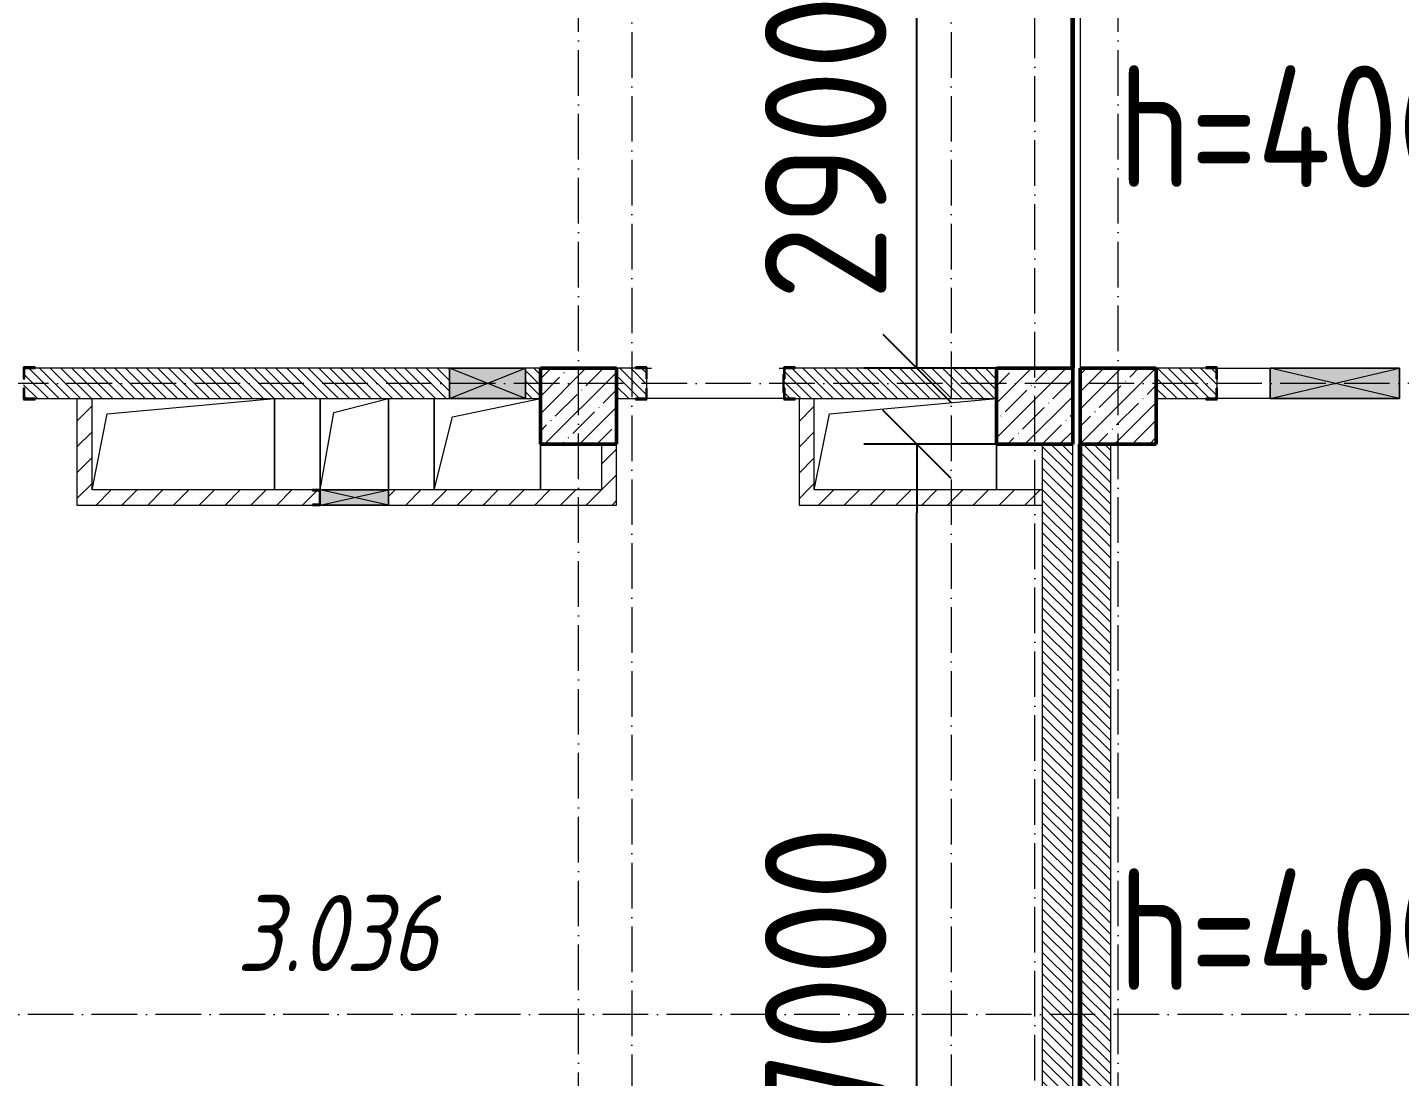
# Model space of a CAD drawing. Header units: millimetres. Extents: x 2294 to 908349, y -83289 to 219220.
# Drawn here: x 230559 to 239584, y 7449 to 14347 of the extents above; entities that cross this region are included whole.
import ezdxf

# ---------------------------------------------------------------- set-up
doc = ezdxf.new("R2010")
doc.units = ezdxf.units.MM
doc.linetypes.add('50_200_ШТРИХ_1Т_ш5_п1_п1_', pattern=[700, 500, -100, 0, -100])
for name, color, linetype, lineweight in [('A-DETL-GENF-OTLN', 7, 'Continuous', 9), ('A-FLOR-____-OTLN', 7, 'Continuous', 9), ('A-GENM-____-MCUT', 7, 'Continuous', 25), ('A-GENM-____-OTLN', 7, 'Continuous', 9), ('A-GENM-____-OTLN-1', 7, 'Continuous', 25), ('A-GLAZ-____-OTLN', 7, 'Continuous', 9), ('A-WALL-____-MCUT-3', 7, 'Continuous', 9), ('A-WALL-____-PATT-1', 7, 'Continuous', 9), ('A-WALL-FNSH-MCUT-1', 7, 'Continuous', 9), ('I-WALL-____-OTLN', 7, 'Continuous', 9), ('S-COLS-____-MCUT', 7, 'Continuous', 50), ('S-COLS-____-OTLN', 7, 'Continuous', 9), ('S-GRID-____-OTLN-1', 7, '50_200_ШТРИХ_1Т_ш5_п1_п1_', 9), ('Марки помещений', 7, 'Continuous', 9)]:
    doc.layers.add(name, color=color, linetype=linetype, lineweight=lineweight)
doc.styles.add('ISOCPEUR_I_2', font='isocpeui.ttf', dxfattribs={"width": 0.85, "height": 2.3})
doc.styles.get("Standard").update_dxf_attribs({"font": 'arial.ttf'})
doc.styles.add('СПДС', font='isocpeur.ttf', dxfattribs={"width": 0.9})
doc.dimstyles.new('Размера А3', dxfattribs={"dimtxt": 800, "dimasz": 450, "dimexe": 350, "dimexo": 100, "dimgap": 200, "dimtad": 1, "dimdec": 0, "dimrnd": 10, "dimzin": 0, "dimdsep": 46, "dimtxsty": 'СПДС', "dimblk": 'ARROWHEAD_6', "dimcen": 1, "dimclrd": 5, "dimclre": 5, "dimclrt": 5, "dimazin": 0, "dimtfac": 1, "dimtdec": 0, "dimtmove": 2, "dimatfit": 3, "dimfxl": 1, "dimtolj": 1, "dimtzin": 0, "dimarcsym": 0})
pattern_1 = [(135, (165583.507, 6025.276), (-35.35534, -35.35534), [])]
pattern_2 = [(45, (165583.51, 6025.28), (-84.85281, 84.85281), [])]

# ---------------------------------------------------------------- blocks, each defined once
blk = doc.blocks.new('3osi')
at = {"layer": 'S-GRID-____-OTLN-1', "color": 251, "ltscale": 0.6, "true_color": 0x636466}
for p, q in [((234533.5, 55906.2), (234533.5, 1542.7)), ((236633.5, 55906.2), (236633.5, 1715.3)), ((234183.5, 1715.3), (234183.5, 16175.8)), ((237183.5, 1542.7), (237183.5, 16175.8)), ((237733.5, 1715.3), (237733.5, 16175.8)), ((255902.3, 12006.3), (160914.7, 12006.3)), ((269510, 7856.3), (160914.7, 7856.3))]:
    blk.add_line(p, q, dxfattribs=at)
blk = doc.blocks.new('BSC_Колонна _Прямоугольная - 500х500-V61-АР1_План отверстий 3 этажа в осях 1-64_А-ГГ')
at = {"layer": 'S-COLS-____-OTLN'}
h = blk.add_hatch(dxfattribs=at)
h.set_pattern_fill('FP_98', color=256, style=0, pattern_type=2)
h.set_pattern_definition([(45, (-68600, -5831.04), (-114.04925, 114.04925), []), (45, (-68485.95, -5831.04), (-114.04925, 114.04925), [201.613, -40.323, 3.353, -36.97])])
h.paths.add_polyline_path([(-250, -250), (250, -250), (250, 250), (-250, 250)], flags=0)
at = {"layer": 'S-COLS-____-MCUT'}
for p, q in [((250, 250), (-250, 250)), ((-250, 250), (-250, -250)), ((250, -250), (250, 250)), ((-250, -250), (250, -250))]:
    blk.add_line(p, q, dxfattribs=at)
blk = doc.blocks.new('BSC_Колонна _Прямоугольная - 500х500-V132-АР1_План отверстий 3 этажа в осях 1-64_А-ГГ')
at = {"layer": 'S-COLS-____-OTLN'}
h = blk.add_hatch(dxfattribs=at)
h.set_pattern_fill('FP_155', color=256, style=0, pattern_type=2)
h.set_pattern_definition([(45, (-71600, -5831.04), (-114.04925, 114.04925), []), (45, (-71485.95, -5831.04), (-114.04925, 114.04925), [201.613, -40.323, 3.353, -36.97])])
h.paths.add_polyline_path([(-250, -250), (250, -250), (250, 250), (-250, 250)], flags=0)
at = {"layer": 'S-COLS-____-MCUT'}
for p, q in [((250, 250), (-250, 250)), ((-250, 250), (-250, -250)), ((250, -250), (250, 250)), ((-250, -250), (250, -250))]:
    blk.add_line(p, q, dxfattribs=at)
blk = doc.blocks.new('BSC_Колонна _Прямоугольная - 500х500-V150-АР1_План отверстий 3 этажа в осях 1-64_А-ГГ')
at = {"layer": 'S-COLS-____-OTLN'}
h = blk.add_hatch(dxfattribs=at)
h.set_pattern_fill('FP_173', color=256, style=0, pattern_type=2)
h.set_pattern_definition([(45, (-72150, -5831.04), (-114.04925, 114.04925), []), (45, (-72035.95, -5831.04), (-114.04925, 114.04925), [201.613, -40.323, 3.353, -36.97])])
h.paths.add_polyline_path([(-250, -250), (250, -250), (250, 250), (-250, 250)], flags=0)
at = {"layer": 'S-COLS-____-MCUT'}
for p, q in [((250, 250), (-250, 250)), ((-250, 250), (-250, -250)), ((250, -250), (250, 250)), ((-250, -250), (250, -250))]:
    blk.add_line(p, q, dxfattribs=at)
blk = doc.blocks.new('154_Фахверк_СКБ_Швеллер - Тип_100_3960-28318856-АР1_План отверстий 3 этажа в осях 1-64_А-ГГ')
at = {"layer": 'A-GENM-____-MCUT'}
for p, q in [((175, 50), (125, 50)), ((125, 50), (125, -50)), ((128, 47), (175, 47)), ((128, -47), (128, 47)), ((175, 47), (175, 50)), ((125, -50), (175, -50)), ((175, -47), (128, -47)), ((175, -50), (175, -47))]:
    blk.add_line(p, q, dxfattribs=at)
blk = doc.blocks.new('Фахверк_СКБ_Уголок - 200_3960_зеркало-28268689-АР1_План отверстий 3 этажа в осях 1-64_А-ГГ')
at = {"layer": 'A-GENM-____-MCUT'}
for p, q in [((200, 156), (125, 156)), ((125, 156), (125, 81)), ((131, 81), (131, 150)), ((131, 150), (200, 150)), ((200, 150), (200, 156)), ((125, 81), (131, 81)), ((131, 19), (125, 19)), ((125, 19), (125, -56)), ((131, -50), (131, 19)), ((125, -56), (200, -56)), ((200, -50), (131, -50)), ((200, -56), (200, -50))]:
    blk.add_line(p, q, dxfattribs=at)
blk = doc.blocks.new('154_Стойка_СКБ_Уголок - СМ-2480_200-28346303-АР1_План отверстий 3 этажа в осях 1-64_А-ГГ')
at = {"layer": 'A-GENM-____-MCUT'}
for p, q in [((125, 156), (125, 81)), ((200, 156), (125, 156)), ((131, 81), (131, 150)), ((131, 150), (200, 150)), ((200, 150), (200, 156)), ((125, 81), (131, 81)), ((131, 19), (125, 19)), ((125, 19), (125, -56)), ((131, -50), (131, 19)), ((125, -56), (200, -56)), ((200, -50), (131, -50)), ((200, -56), (200, -50))]:
    blk.add_line(p, q, dxfattribs=at)
blk = doc.blocks.new('Стойка_Влож_Полоса боковая - Полоса-28213942-АР1_План отверстий 3 этажа в осях 1-64_А-ГГ')
at = {"layer": 'A-GENM-____-OTLN'}
for p, q in [((-5, 60), (0, 60)), ((-5, -60), (-5, 60)), ((0, 31), (0, -31)), ((0, -60), (-5, -60))]:
    blk.add_line(p, q, dxfattribs=at)
blk = doc.blocks.new('Фахверк_СКБ_Уголок - 200_3960-28268576-АР1_План отверстий 3 этажа в осях 1-64_А-ГГ')
at = {"layer": 'A-GENM-____-MCUT'}
for p, q in [((200, 156), (125, 156)), ((125, 156), (125, 81)), ((131, 81), (131, 150)), ((131, 150), (200, 150)), ((200, 150), (200, 156)), ((125, 81), (131, 81)), ((131, 19), (125, 19)), ((125, 19), (125, -56)), ((131, -50), (131, 19)), ((125, -56), (200, -56)), ((200, -50), (131, -50)), ((200, -56), (200, -50))]:
    blk.add_line(p, q, dxfattribs=at)
blk = doc.blocks.new('AR_Отверстие прямоугольное _в плите_ - AR_Отверстие прямоугольное _в плите_-30552548-АР1_План отверстий 3 этажа в осях 1-64_А-ГГ')
at = {"layer": 'A-GENM-____-OTLN'}
for p, q in [((-500, 200), (600, 300)), ((-600, -300), (-500, 200)), ((600, -300), (600, 0))]:
    blk.add_line(p, q, dxfattribs=at)
blk = doc.blocks.new('AR_Отверстие прямоугольное _в плите_ - AR_Отверстие прямоугольное _в плите_-30552550-АР1_План отверстий 3 этажа в осях 1-64_А-ГГ')
at = {"layer": 'A-GENM-____-OTLN'}
for p, q in [((-350, 300), (-350, -300)), ((-230, 180), (350, 300)), ((-350, -300), (-230, 180)), ((350, -300), (350, 0))]:
    blk.add_line(p, q, dxfattribs=at)
blk = doc.blocks.new('AR_Отверстие прямоугольное _в плите_ - AR_Отверстие прямоугольное _в плите_-30552643-АР1_План отверстий 3 этажа в осях 1-64_А-ГГ')
at = {"layer": 'A-GENM-____-OTLN'}
for p, q in [((-225, 300), (-225, -300)), ((-135, 210), (225, 300)), ((225, -300), (225, 300)), ((-225, -300), (-135, 210))]:
    blk.add_line(p, q, dxfattribs=at)
blk = doc.blocks.new('AR_Отверстие прямоугольное _в плите_ - AR_Отверстие прямоугольное _в плите_-V205-АР1_План отверстий 3 этажа в осях 1-64_А-ГГ')
at = {"layer": 'A-GENM-____-OTLN'}
for p, q in [((-500, 200), (600, 300)), ((600, -300), (600, 300)), ((-600, -300), (-500, 200))]:
    blk.add_line(p, q, dxfattribs=at)
blk = doc.blocks.new('AR_Отверстие прямоугольное _в стене_ - AR_Отверстие прямоугольное _в стене__ОВ-36951366-АР1_План отверстий 3 этажа в осях 1-64_А-ГГ')
at = {"layer": 'A-GLAZ-____-OTLN'}
blk.add_hatch(color=256, dxfattribs=at).paths.add_polyline_path([(225, 50), (-225, 50), (-225, -50), (225, -50), (225, 47)], flags=0)
at = {"layer": 'A-DETL-GENF-OTLN'}
for p, q in [((-225, -50), (-225, 50)), ((-225, 50), (225, 50)), ((225, 50), (-225, -50)), ((-225, 50), (225, -50)), ((225, 50), (-225, 50)), ((-225, 50), (-225, -50)), ((225, -50), (-225, -50)), ((-225, -50), (225, -50))]:
    blk.add_line(p, q, dxfattribs=at)
blk = doc.blocks.new('AR_Отверстие прямоугольное _в стене_ - AR_Отверстие прямоугольное _в стене__ОВ-36927705-АР1_План отверстий 3 этажа в осях 1-64_А-ГГ')
at = {"layer": 'A-GLAZ-____-OTLN'}
blk.add_hatch(color=256, dxfattribs=at).paths.add_polyline_path([(-425, 100), (-425, -100), (425, -100), (425, 100)], flags=0)
at = {"layer": 'A-DETL-GENF-OTLN'}
for p, q in [((-425, -100), (-425, 100)), ((-425, 100), (425, 100)), ((425, 100), (-425, -100)), ((-425, 100), (425, -100)), ((425, 100), (-425, 100)), ((-425, 100), (-425, -100)), ((425, 100), (425, -100)), ((425, -100), (425, 100)), ((425, -100), (-425, -100)), ((-425, -100), (425, -100))]:
    blk.add_line(p, q, dxfattribs=at)
blk = doc.blocks.new('AR_Отверстие прямоугольное _в стене__БезПР - AR_Отверстие прямоугольное _в стене__БезПР-36899155-АР1_План отверстий 3 этажа в осях 1-64_А-ГГ')
at = {"layer": 'A-GLAZ-____-OTLN'}
blk.add_hatch(color=256, dxfattribs=at).paths.add_polyline_path([(250, 100), (-250, 100), (-250, -100), (250, -100)], flags=0)
at = {"layer": 'A-DETL-GENF-OTLN'}
for p, q in [((-250, -100), (-250, 100)), ((-250, 100), (250, 100)), ((250, 100), (-250, -100)), ((-250, 100), (250, -100)), ((250, 100), (-250, 100)), ((-250, 100), (-250, -100)), ((250, 100), (250, -100)), ((250, -100), (250, 100)), ((250, -100), (-250, -100)), ((-250, -100), (250, -100))]:
    blk.add_line(p, q, dxfattribs=at)
at = {"layer": 'A-GLAZ-____-OTLN'}
blk.add_line((250, 100), (-250, 100), dxfattribs=at)
blk = doc.blocks.new('3floor')
at = {"layer": 'A-WALL-____-PATT-1'}
h = blk.add_hatch(dxfattribs=at)
h.set_pattern_fill('FP_6', color=256, style=0, pattern_type=2)
h.set_pattern_definition(pattern_1)
h.paths.add_polyline_path([(233833.5, 11906.3), (233933.5, 11906.3), (233933.5, 12106.3), (233833.5, 12106.3), (233833.5, 11912.2)], flags=0)
h.paths.add_polyline_path([(233333.5, 11906.3), (233333.5, 12106.3), (230539.5, 12106), (230539.5, 12037.3), (230533.5, 12037.3), (230533.5, 11975.3), (230539.5, 11975.3), (230539.5, 11906.3), (232733.5, 11906.3)], flags=0)
h.paths.add_polyline_path([(228758.5, 11906.3), (228827.5, 11906.3), (228827.5, 11975.3), (228833.5, 11975.3), (228833.5, 12037.3), (228827.5, 12037.3), (228827.5, 12106.3), (228433.5, 12106.3), (228433.5, 11906.3)], flags=0)
h = blk.add_hatch(dxfattribs=at)
h.set_pattern_fill('FP_6', color=256, style=0, pattern_type=2)
h.set_pattern_definition(pattern_1)
h.paths.add_polyline_path([(235539.5, 11906.3), (236933.5, 11906.3), (236933.5, 12106.3), (235539.5, 12106.3), (235539.5, 12037.3), (235533.5, 12037.3), (235533.5, 11975.3), (235539.5, 11975.3), (235539.5, 11907.2)], flags=0)
h.paths.add_polyline_path([(234627.5, 11906.3), (234627.5, 11975.3), (234633.5, 11975.3), (234633.5, 12037.3), (234627.5, 12037.3), (234627.5, 12106.3), (234433.5, 12106.3), (234433.5, 11906.3), (234558.5, 11906.3)], flags=0)
h = blk.add_hatch(dxfattribs=at)
h.set_pattern_fill('FP_6', color=256, style=0, pattern_type=2)
h.set_pattern_definition(pattern_1)
h.paths.add_polyline_path([(240158.5, 11906.3), (240483.5, 11906.3), (240483.5, 12106.3), (240089.5, 12106.3), (240089.5, 12037.3), (240083.5, 12037.3), (240083.5, 11975.3), (240089.5, 11975.3), (240089.5, 11906.3)], flags=0)
h.paths.add_polyline_path([(237983.5, 11906.3), (238377.5, 11906.3), (238377.5, 11975.3), (238383.5, 11975.3), (238383.5, 12037.3), (238377.5, 12037.3), (238377.5, 12106.3), (237983.5, 12106.3)], flags=0)
h = blk.add_hatch(dxfattribs=at)
h.set_pattern_fill('FP_4', color=256, style=0, pattern_type=2)
h.set_pattern_definition(pattern_2)
h.paths.add_polyline_path([(230983.5, 11206.3), (230983.5, 11906.3), (230883.5, 11906.3), (230883.5, 11206.3)], flags=0)
h = blk.add_hatch(dxfattribs=at)
h.set_pattern_fill('FP_4', color=256, style=0, pattern_type=2)
h.set_pattern_definition(pattern_2)
h.paths.add_polyline_path([(235733.5, 11306.3), (235733.5, 11906.3), (235633.5, 11906.3), (235633.5, 11306.3)], flags=0)
h = blk.add_hatch(dxfattribs=at)
h.set_pattern_fill('FP_4', color=256, style=0, pattern_type=2)
h.set_pattern_definition(pattern_2)
h.paths.add_polyline_path([(234433.5, 11306.3), (234433.5, 11606.3), (234333.5, 11606.3), (234333.5, 11306.3)], flags=0)
h = blk.add_hatch(dxfattribs=at)
h.set_pattern_fill('FP_6', color=256, style=0, pattern_type=2)
h.set_pattern_definition(pattern_1)
h.paths.add_polyline_path([(237433.5, 4606.3), (237433.5, 11606.3), (237233.5, 11606.3), (237233.5, 4606.3)], flags=0)
h = blk.add_hatch(dxfattribs=at)
h.set_pattern_fill('FP_6', color=256, style=0, pattern_type=2)
h.set_pattern_definition(pattern_1)
h.paths.add_polyline_path([(237683.5, 4606.3), (237683.5, 11606.3), (237483.5, 11606.3), (237483.5, 4606.3)], flags=0)
h = blk.add_hatch(dxfattribs=at)
h.set_pattern_fill('FP_4', color=256, style=0, pattern_type=2)
h.set_pattern_definition(pattern_2)
h.paths.add_polyline_path([(230983.5, 11206.3), (232433.5, 11206.3), (232433.5, 11209.3), (232480.5, 11209.3), (232480.5, 11303.3), (232433.5, 11303.3), (232433.5, 11306.3), (230983.5, 11306.3), (230983.5, 11209.3)], flags=0)
h.paths.add_polyline_path([(234433.5, 11206.3), (234433.5, 11306.3), (232933.5, 11306.3), (232933.5, 11206.3)], flags=0)
h = blk.add_hatch(dxfattribs=at)
h.set_pattern_fill('FP_4', color=256, style=0, pattern_type=2)
h.set_pattern_definition(pattern_2)
h.paths.add_polyline_path([(237233.5, 11206.3), (237233.5, 11306.3), (235633.5, 11306.3), (235633.5, 11206.3), (236268.4, 11206.3)], flags=0)
at = {"layer": 'A-FLOR-____-OTLN'}
for p, q in [((237433.5, 12106.3), (237433.5, 15006.3)), ((237483.5, 15006.3), (237483.5, 12106.3)), ((232183.5, 11906.3), (232183.5, 11306.3)), ((232483.5, 11306.3), (232483.5, 11906.3)), ((232933.5, 11906.3), (232933.5, 11306.3)), ((233233.5, 11306.3), (233233.5, 11906.3)), ((233933.5, 11606.3), (233933.5, 11306.3)), ((236933.5, 11606.3), (236933.5, 11306.3))]:
    blk.add_line(p, q, dxfattribs=at)
at = {"layer": 'A-WALL-____-MCUT-3'}
for p, q in [((233333.5, 12106.3), (230608.5, 12106.3)), ((233933.5, 12106.3), (233833.5, 12106.3)), ((234558.5, 12106.3), (234433.5, 12106.3)), ((236933.5, 12106.3), (235608.5, 12106.3)), ((238308.5, 12106.3), (237983.5, 12106.3)), ((234633.5, 11975.3), (234633.5, 12037.3)), ((238383.5, 11975.3), (238383.5, 12037.3)), ((230608.5, 11906.3), (233333.5, 11906.3)), ((233833.5, 11906.3), (233933.5, 11906.3)), ((234433.5, 11906.3), (234558.5, 11906.3)), ((235608.5, 11906.3), (236933.5, 11906.3)), ((237983.5, 11906.3), (238308.5, 11906.3)), ((237233.5, 11606.3), (237233.5, 4606.3)), ((237433.5, 4606.3), (237433.5, 11606.3)), ((237483.5, 11606.3), (237483.5, 4606.3)), ((237683.5, 4606.3), (237683.5, 11606.3))]:
    blk.add_line(p, q, dxfattribs=at)
at = {"layer": 'A-WALL-FNSH-MCUT-1'}
for p, q in [((230883.5, 11906.3), (230883.5, 11206.3)), ((230983.5, 11306.3), (230983.5, 11906.3)), ((235633.5, 11906.3), (235633.5, 11206.3)), ((235733.5, 11306.3), (235733.5, 11906.3)), ((234333.5, 11606.3), (234333.5, 11306.3)), ((234433.5, 11206.3), (234433.5, 11606.3)), ((232433.5, 11306.3), (230983.5, 11306.3)), ((234333.5, 11306.3), (232933.5, 11306.3)), ((237233.5, 11306.3), (235733.5, 11306.3)), ((230883.5, 11206.3), (232433.5, 11206.3)), ((232933.5, 11206.3), (234433.5, 11206.3)), ((235633.5, 11206.3), (237233.5, 11206.3))]:
    blk.add_line(p, q, dxfattribs=at)
at = {"layer": 'I-WALL-____-OTLN'}
for p, q in [((234633.5, 12106.3), (234663.5, 12106.3)), ((235503.5, 12106.3), (235533.5, 12106.3)), ((238383.5, 12106.3), (238733.5, 12106.3)), ((235533.5, 11906.3), (234633.5, 11906.3)), ((238733.5, 11906.3), (238383.5, 11906.3))]:
    blk.add_line(p, q, dxfattribs=at)
at = {"layer": 'A-GENM-____-OTLN'}
for name, p in [('Стойка_Влож_Полоса боковая - Полоса-28213942-АР1_План отверстий 3 этажа в осях 1-64_А-ГГ', (235533.5, 12006.3)), ('AR_Отверстие прямоугольное _в плите_ - AR_Отверстие прямоугольное _в плите_-V205-АР1_План отверстий 3 этажа в осях 1-64_А-ГГ', (231583.5, 11606.3)), ('AR_Отверстие прямоугольное _в плите_ - AR_Отверстие прямоугольное _в плите_-30552643-АР1_План отверстий 3 этажа в осях 1-64_А-ГГ', (232708.5, 11606.3)), ('AR_Отверстие прямоугольное _в плите_ - AR_Отверстие прямоугольное _в плите_-30552550-АР1_План отверстий 3 этажа в осях 1-64_А-ГГ', (233583.5, 11606.3)), ('AR_Отверстие прямоугольное _в плите_ - AR_Отверстие прямоугольное _в плите_-30552548-АР1_План отверстий 3 этажа в осях 1-64_А-ГГ', (236333.5, 11606.3))]:
    blk.add_blockref(name, p, dxfattribs=at)
at = {"layer": 'A-GENM-____-OTLN-1'}
for p in [(230408.5, 11956.3), (235408.5, 11956.3)]:
    blk.add_blockref('154_Стойка_СКБ_Уголок - СМ-2480_200-28346303-АР1_План отверстий 3 этажа в осях 1-64_А-ГГ', p, dxfattribs=at)
at = {"layer": 'A-GENM-____-OTLN-1', "rotation": 180}
for name, p in [('Фахверк_СКБ_Уголок - 200_3960_зеркало-28268689-АР1_План отверстий 3 этажа в осях 1-64_А-ГГ', (234758.5, 12056.3)), ('Фахверк_СКБ_Уголок - 200_3960-28268576-АР1_План отверстий 3 этажа в осях 1-64_А-ГГ', (238508.5, 12056.3)), ('154_Фахверк_СКБ_Швеллер - Тип_100_3960-28318856-АР1_План отверстий 3 этажа в осях 1-64_А-ГГ', (232608.5, 11256.3))]:
    blk.add_blockref(name, p, dxfattribs=at)
at = {"layer": 'A-GLAZ-____-OTLN', "rotation": 180}
for name, p in [('AR_Отверстие прямоугольное _в стене__БезПР - AR_Отверстие прямоугольное _в стене__БезПР-36899155-АР1_План отверстий 3 этажа в осях 1-64_А-ГГ', (233583.5, 12006.3)), ('AR_Отверстие прямоугольное _в стене_ - AR_Отверстие прямоугольное _в стене__ОВ-36927705-АР1_План отверстий 3 этажа в осях 1-64_А-ГГ', (239158.5, 12006.3)), ('AR_Отверстие прямоугольное _в стене_ - AR_Отверстие прямоугольное _в стене__ОВ-36951366-АР1_План отверстий 3 этажа в осях 1-64_А-ГГ', (232708.5, 11256.3))]:
    blk.add_blockref(name, p, dxfattribs=at)
at = {"layer": 'S-COLS-____-OTLN'}
for name, p in [('BSC_Колонна _Прямоугольная - 500х500-V61-АР1_План отверстий 3 этажа в осях 1-64_А-ГГ', (234183.5, 11856.3)), ('BSC_Колонна _Прямоугольная - 500х500-V132-АР1_План отверстий 3 этажа в осях 1-64_А-ГГ', (237183.5, 11856.3)), ('BSC_Колонна _Прямоугольная - 500х500-V150-АР1_План отверстий 3 этажа в осях 1-64_А-ГГ', (237733.5, 11856.3))]:
    blk.add_blockref(name, p, dxfattribs=at)
at = {"layer": 'Марки помещений', "insert": (231933.8, 8642.4), "char_height": 500, "width": 785.654, "attachment_point": 1, "style": 'ISOCPEUR_I_2'}
blk.add_mtext('3.036', dxfattribs=at)
blk = doc.blocks.new('ARROWHEAD_6')
at = {"color": 0, "linetype": 'Continuous'}
for p, q in [((-0.5, -0.5), (0.5, 0.5)), ((0, 0), (-1, 0))]:
    blk.add_line(p, q, dxfattribs=at)
blk = doc.blocks.new('*D2450')
at = {"color": 5, "lineweight": -2, "transparency": 16777216}
for p, q in [((237333.5, 15006.3), (236058.9, 15006.3)), ((236408.9, 12556.3), (236408.9, 14556.3)), ((237333.5, 12106.3), (236058.9, 12106.3))]:
    blk.add_line(p, q, dxfattribs=at)
at = {"layer": 'Defpoints', "color": 0, "transparency": 16777216}
for p in [(236408.9, 15006.3), (237433.5, 15006.3), (237433.5, 12106.3)]:
    blk.add_point(p, dxfattribs=at)
at = {"color": 5, "lineweight": -2, "transparency": 16777216, "xscale": 450, "yscale": 450, "zscale": 450}
for p, rotation in [((236408.9, 15006.3), 90), ((236408.9, 12106.3), 270)]:
    blk.add_blockref('ARROWHEAD_6', p, dxfattribs=dict(at, rotation=rotation))
at = {"color": 5, "transparency": 16777216, "insert": (235808.9, 13556.3), "char_height": 800, "attachment_point": 5, "rotation": 90, "style": 'СПДС'}
blk.add_mtext('\\A1;2900', dxfattribs=at)
blk = doc.blocks.new('*D2451')
at = {"color": 5, "lineweight": -2, "transparency": 16777216}
for p, q in [((237383.5, 11606.3), (236058.9, 11606.3)), ((236408.9, 5056.3), (236408.9, 11156.3)), ((237383.5, 4606.3), (236058.9, 4606.3))]:
    blk.add_line(p, q, dxfattribs=at)
at = {"layer": 'Defpoints', "color": 0, "transparency": 16777216}
for p in [(236408.9, 11606.3), (237483.5, 11606.3), (237483.5, 4606.3)]:
    blk.add_point(p, dxfattribs=at)
at = {"color": 5, "lineweight": -2, "transparency": 16777216, "xscale": 450, "yscale": 450, "zscale": 450}
for p, rotation in [((236408.9, 11606.3), 90), ((236408.9, 4606.3), 270)]:
    blk.add_blockref('ARROWHEAD_6', p, dxfattribs=dict(at, rotation=rotation))
at = {"color": 5, "transparency": 16777216, "insert": (235808.9, 8106.3), "char_height": 800, "attachment_point": 5, "rotation": 90, "style": 'СПДС'}
blk.add_mtext('\\A1;7000', dxfattribs=at)

msp = doc.modelspace()

# ---------------------------------------------------------------- linework, layer by layer
at = {"color": 1, "lineweight": 60}
for points in [[(237433.5, 12106.3), (237433.5, 15006.3)], [(237483.5, 4606.3), (237483.5, 11606.3)]]:
    msp.add_lwpolyline(points, dxfattribs=at)

# ---------------------------------------------------------------- block references
for name in ['3osi', '3floor']:
    msp.add_blockref(name, (0, 0))

# ---------------------------------------------------------------- texts
at = {"color": 5, "char_height": 800, "attachment_point": 1}
for insert in [(237733.5, 14096), (237733.5, 8816.2)]:
    msp.add_mtext_dynamic_manual_height_columns('{\\fГОСТ тип А|b0|i0|c0|p34;h=4000}', width=4795.892, gutter_width=1772.3, heights=[982.9], dxfattribs=dict(at, insert=insert))

# ---------------------------------------------------------------- dimensions: what is measured, and where the dimension line sits
at = {"color": 5}
for base, p1, p2, picture, middle in [((236408.9, 15006.3), (237433.5, 12106.3), (237433.5, 15006.3), '*D2450', (235808.9, 13556.3)), ((236408.9, 11606.3), (237483.5, 4606.3), (237483.5, 11606.3), '*D2451', (235808.9, 8106.3))]:
    dim = msp.add_linear_dim(base=base, p1=p1, p2=p2, angle=90, dimstyle='Размера А3', dxfattribs=at)
    dim.commit()
    dim.dimension.update_dxf_attribs({"geometry": picture, "text_midpoint": middle})

doc.saveas('drawing.dxf')
